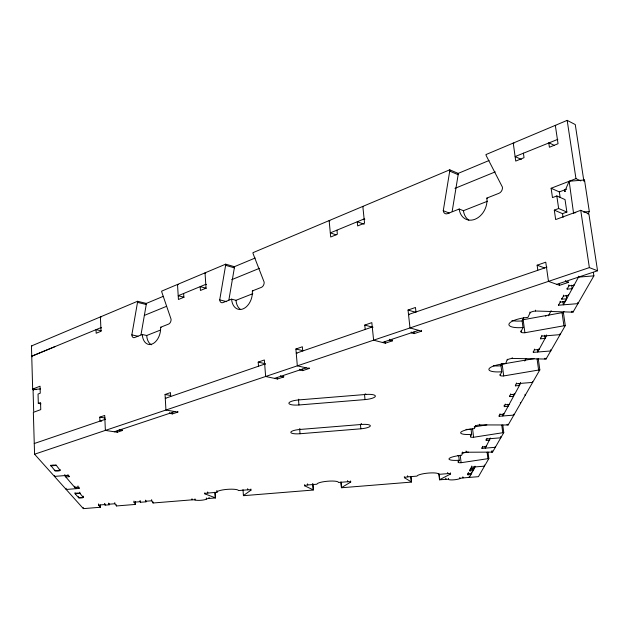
<?xml version="1.0" encoding="UTF-8"?>
<svg xmlns="http://www.w3.org/2000/svg" width="629" height="629" viewBox="0 0 629 629"><rect width="100%" height="100%" fill="white"/><g stroke="black" fill="none" stroke-linecap="round" stroke-linejoin="round"><path stroke-width="0.94" d="M468.809 220.126A17.101 13.217 -65.8 0 1 463.439 210.699L459.194 209.032L447.62 213.616A4.82 3.672 -67.1 0 1 443.264 210.731L449.727 171.127A4.812 3.609 -65.7 0 0 449.735 169.814L458.164 173.392A4.773 3.601 -65.5 0 1 458.156 174.697L452.149 211.556M252.819 293.688L236.001 300.308L231.59 299.152L222.87 302.604A4.136 2.799 -75.5 0 1 219.718 299.852L225.622 265.328A4.12 2.768 -74.4 0 0 225.662 264.172L234.405 266.688A4.096 2.768 -74.3 0 1 234.365 267.836L228.877 299.994M160.411 330.099L146.706 335.493L142.288 334.51L134.582 337.561A3.892 2.477 -77.5 0 1 131.838 334.88L137.507 302.368A3.868 2.453 -76.5 0 0 137.554 301.275L146.305 303.422A3.845 2.453 -76.5 0 1 146.258 304.507L140.99 334.801M565.573 191.507L564.63 191.578L569.166 181.254L584.498 179.98L589.318 211.556L588.068 214.057M583.885 181.294L584.498 179.98M538.29 358.742L539.824 369.907A4.222 1.061 -7.4 0 0 538.605 370.049L503.695 375.938A4.191 1.061 -7.1 0 1 500.126 375.159L501.761 371.763L500.991 365.779L501.95 363.743M522.337 319.776A4.655 1.344 -7.8 0 0 523.155 319.729L562.051 312.676A4.694 1.344 -8.2 0 1 563.395 312.503L565.282 325.618A4.71 1.305 -8.1 0 0 563.93 325.783L524.908 332.733A4.67 1.305 -7.7 0 1 521.001 331.727L523.021 327.528L522.133 320.939L523.753 317.519M573.585 213.459L569.166 181.254M488.041 452.117L488.835 458.588A3.247 0.645 -6.3 0 0 487.9 458.69L461.112 462.7A3.231 0.645 -6.1 0 1 458.242 462.284L459.225 460.239L458.667 455.514A11.471 2.351 -6.1 0 1 457.849 455.577M462.457 452.015L462.598 453.226L461.568 455.365A11.487 2.319 -6.1 0 0 449.035 458.722A11.487 2.319 -6.1 0 0 459.225 460.239M502.799 425L503.766 432.618A3.53 0.755 -6.6 0 0 502.752 432.728L473.598 437.257A3.515 0.755 -6.3 0 1 470.523 436.738L471.679 434.34L471.058 429.245A12.478 2.768 -6.4 0 1 465.995 429.395M475.571 425.408L474.439 428.593A12.486 2.728 -6.4 0 0 460.719 432.469A12.486 2.728 -6.4 0 0 471.679 434.34M507.312 359.23L505.685 363.601A14.939 3.86 -7.1 0 0 489.016 368.877A14.939 3.86 -7.1 0 0 501.761 371.763M529.925 312.07L530.043 312.92L527.888 317.401A16.7 4.773 -7.8 0 0 509.081 323.809A16.7 4.773 -7.8 0 0 523.021 327.528M545.429 316.143L546.467 315.719M524.728 361.038L526.072 358.459M548.472 315.789L551.177 310.632M470.799 473.425L470.932 474.541L467.882 474.793L468.408 472.418M472.851 468.857L473.071 470.673L469.949 470.924L470.492 468.503M474.172 466.498L474.376 468.212L471.263 468.471L471.813 466.018M495.212 446.511L495.314 447.321L481.987 448.406L482.702 446.315M489.409 438.327L489.645 440.198L486.225 440.473L486.98 438.295M513.728 414.204L513.846 415.093L499.159 416.288L500.039 413.819M507.823 404.282L508.09 406.334L504.316 406.641L505.244 404.062M513.28 394.194L513.555 396.301L509.679 396.616L510.662 393.903M519.153 383.352L519.436 385.506L515.442 385.836L516.488 382.982M550.603 350.188L550.705 350.966L533.329 352.382L534.571 349.087M544.628 335.241L545.076 338.441L540.586 338.811L541.915 335.312M593.438 272.9L593.886 275.856L577.917 303.634L558.544 305.222L560.219 302.093L560.093 301.228M566.179 295.316L566.682 298.783L561.776 299.192L563.49 295.976L563.364 295.103M571.643 285.189L572.162 288.727L567.146 289.136L568.938 285.786L568.813 284.89M560.219 302.093L565.094 301.692L566.682 298.783M578.35 276.217L578.483 277.122L563.387 304.829L562.892 301.393M563.049 313.132L563.969 311.465M488.835 458.588L478.441 476.672L462.999 477.922A3.051 0.574 -6 0 0 459.941 478.559A6.109 1.148 -5.9 0 1 453.847 479.817A6.109 1.148 -5.9 0 1 448.556 479.479A3.043 0.574 -5.8 0 0 445.898 479.306L439.522 479.825L438.83 473.708M462.598 453.226A3.334 0.684 -6.2 0 1 466.246 452.235L491.666 452.117A3.342 0.676 -6.4 0 0 492.586 452.07L503.766 432.618M475.65 426.061A3.632 0.802 -6.4 0 1 479.652 424.921L507.186 424.976A3.64 0.802 -6.7 0 0 508.185 424.929L539.824 369.907M507.414 360A4.356 1.148 -7.3 0 1 512.289 358.436L544.903 359.041A4.364 1.132 -7.6 0 0 546.09 358.994L565.282 325.618M530.043 312.92A4.883 1.423 -8 0 1 535.57 311.017L571.745 312.126A4.906 1.407 -8.4 0 0 573.066 312.078L577.917 303.634L577.744 302.494M243.517 495.51L250.963 490.156L250.877 489.024M341.476 487.648A3.035 0.582 -5.1 0 1 341.563 487.577L350.707 482.089L350.605 480.957M439.569 479.754A3.051 0.574 -5.8 0 1 439.726 479.636L450.584 474.007L450.458 472.874M36.175 389.666L32.677 389.06L31.45 345.958L137.554 301.275M225.662 264.172L161.645 291.133A3.955 2.555 -75.9 0 0 161.818 292.147L171.08 319.233A3.986 2.602 -76.8 0 1 168.619 324.084L160.615 327.253A13.783 8.892 -77.3 0 1 152.171 344.016A13.783 8.892 -77.3 0 1 142.288 334.51M449.735 169.814L252.921 252.693A4.214 2.886 -73.4 0 0 253.133 253.762L264.149 282.13A4.246 2.941 -74.4 0 1 261.42 287.343L252.347 290.936A14.687 10.064 -75.1 0 1 243.006 308.91A14.687 10.064 -75.1 0 1 231.59 299.152M583.791 180.515L575.268 124.566L567.177 120.367L485.95 154.569A4.961 3.782 -63.3 0 0 486.28 155.764L502.429 187.143A4.985 3.876 -64.3 0 1 498.962 193.292L486.838 198.088A17.164 13.233 -65.9 0 1 475.013 219.254A17.164 13.233 -65.9 0 1 459.194 209.032M146.148 303.485L163.304 296.33M233.343 267.128L255.177 258.024M457.629 173.62L489.04 160.521M31.725 356.226L55.36 346.461M144.308 315.42L166.433 306.37M231.708 279.677L259.518 268.3M454.956 188.37L495.251 171.89M463.439 210.699L487.546 201.201M32.677 389.06L40.052 386.206L40.256 393.204L38.039 394.053L38.314 403.401L40.948 403.834M556.791 284.347L597.55 270.769L588.886 213.899L580.732 210.322L555.666 219.576L554.298 210.133L562.523 213.656L566.871 212.044L565.031 199.582L556.822 195.949L552.482 197.608L551.122 188.26L575.96 178.644L580.834 180.924M551.122 188.26L559.338 191.931L566.674 189.125M38.314 403.401L40.547 402.568L40.759 409.613L33.345 412.349L34.571 454.209L83.35 508.633L100.404 507.257L100.31 505.024M554.298 210.133L558.654 208.506L566.871 212.044M101.717 421.163L99.94 420.88L99.783 417.161L104.721 415.447L105.373 430.401L117.238 432.225L122.23 430.566L122.199 429.866M177.787 411.374L177.834 412.105L165.938 410.029L165.057 394.477L170.475 392.598L170.703 396.482M258.511 366.22L258.197 362.115L264.353 359.977L265.642 376.488L277.483 379.004L283.71 376.936L283.648 376.166M309.059 367.713L309.13 368.5L297.328 365.834L295.889 349.016L302.36 346.768L302.722 350.974M365.205 329.439L364.773 325.083L371.825 322.63L373.618 340.179L385.27 343.206L392.402 340.839L392.315 340.022M421.469 330.319L421.564 331.153L409.998 327.937L408.032 310.05L415.462 307.471L415.966 311.945M537.787 269.951L537.127 265.194L545.76 262.191L548.472 281.367L559.535 285.33L568.27 282.429L568.136 281.533M34.241 443.524L105.436 419.268M34.571 454.209L589.373 267.608L597.55 270.769M114.289 431.769L174.878 411.586M274.543 378.383L306.197 367.831M382.377 342.459L418.694 330.359M169.429 412.663L169.476 413.387L172.432 413.898L177.834 412.105M299.695 369.199L299.766 369.978L302.698 370.63L309.13 368.5M411.209 331.986L411.303 332.82L414.173 333.606L421.564 331.153M501.069 364.167A4.175 1.093 -7.2 0 0 502.17 364.12L534.06 358.648M474.187 426.879L486.87 424.882M461.67 453.092L468.322 452.078M573.884 212.83L575.81 212.673M583.531 212.036L589.318 211.556M578.483 277.122L593.886 275.856M568.938 285.786L573.986 285.369L573.86 284.481M563.49 295.976L568.435 295.567L568.301 294.694M542.025 336.122L560.093 334.644L559.975 333.842M33.683 411.342L33.054 389.54L40.46 388.934M534.674 349.866L539.045 349.512L538.943 348.725M298.744 399.918L365.763 394.462A10.04 2.524 -5.5 0 1 375.387 396.215A10.04 2.524 -5.5 0 1 365.032 399.596L298.94 404.982A10.009 2.532 -4.8 0 1 288.86 403.26A10.009 2.532 -4.8 0 1 298.744 399.918L298.681 399.195M516.582 383.706L532.637 382.401L532.543 381.677M510.748 394.611L514.648 394.289L514.561 393.589M505.331 404.746L509.12 404.439M299.884 429.465L361.478 424.465A9.231 2.139 -5.4 0 1 370.347 425.888A9.231 2.139 -5.4 0 1 360.857 428.805L300.049 433.743A9.207 2.139 -4.8 0 1 290.795 432.351A9.207 2.139 -4.8 0 1 299.884 429.465L299.797 428.459M500.118 414.487L503.813 414.189L503.727 413.52M487.058 438.924L500.786 437.808L500.629 436.557M65.73 475.084L65.801 476.947L69.166 476.68L68.011 475.312L54.464 476.405L54.44 475.571M482.781 446.928L486.123 446.653L486.052 446.04M66.131 488.277L66.179 489.472L79.112 488.426L78.043 487.168L74.796 487.428L74.757 486.233M471.954 467.174L484.487 466.152L484.346 465.004M470.626 469.651L473.739 469.399L473.598 468.251M204.873 492.751L204.944 493.883A3.082 0.598 -4 0 1 207.782 493.05L217.005 492.303A10.803 2.099 -4.1 0 1 227.124 489.362A10.803 2.099 -4.1 0 1 238.525 490.565L247.755 489.818A3.082 0.598 -4.3 0 1 250.963 490.156M304.538 484.684L304.633 485.816A3.082 0.598 -4.8 0 1 307.691 484.967L316.93 484.22A10.811 2.107 -4.9 0 1 327.811 481.209A10.811 2.107 -4.9 0 1 338.473 482.474L347.711 481.728A3.082 0.598 -5.1 0 1 350.707 482.089M404.329 476.601L404.447 477.733A3.098 0.598 -5.6 0 1 407.734 476.868L416.972 476.122A10.874 2.099 -5.7 0 1 428.64 473.047A10.874 2.099 -5.7 0 1 438.555 474.376L447.801 473.629A3.106 0.598 -5.9 0 1 450.584 474.007M468.542 473.551L471.64 473.299L471.538 472.45M98.549 503.939L98.596 505.063L104.666 504.576L105.106 505.126L109.187 504.796L109.139 503.672M108.707 503.121L108.754 504.246L114.824 503.75L116.491 505.952L135.51 504.419L135.377 501.627M133.946 501.077L134.001 502.201L140.078 501.706L140.44 502.264L145.999 501.816L145.936 500.692M145.582 500.134L145.645 501.258L151.715 500.77L153.075 502.996L192.057 499.843A3.027 0.574 -3.8 0 1 195.061 499.984A6.054 1.156 -3.9 0 0 201.044 500.267A6.054 1.156 -3.9 0 0 206.406 499.064A3.019 0.574 -4 0 1 209.095 498.459L215.456 497.948L215.087 492.373M122.23 430.566L119.282 430.11L119.251 429.403M99.783 417.161L105.114 418.026M165.836 398.456L165.278 398.354L264.675 364.097L265.414 364.262M165.057 394.477L170.404 395.468M283.71 376.936L280.77 376.307L280.707 375.529M101.285 330.815L96.033 329.659L96.19 333.244L101.025 331.263L100.396 316.922L101.127 317.087M258.197 362.115L265.296 363.688M101.599 327.827L100.868 327.67L31.749 356.218L32.134 356.785M131.838 334.88L138.003 336.24M160.615 327.253L161.173 327.379M296.99 353.38L296.251 353.207L372.266 327.009L373.005 327.206M295.889 349.016L302.974 350.699M137.507 302.368L146.258 304.507M184.061 297.226L178.196 295.724L205.793 284.332L206.524 284.528M219.718 299.852L226.747 301.684M392.402 340.839L389.516 340.077L389.422 339.259M178.243 284.646L177.512 284.45L178.432 299.498L183.872 297.265L183.637 293.484M206.328 288.279L200.187 286.643L200.439 290.464L206.045 288.161L205.023 272.868L205.754 273.065M364.773 325.083L372.643 327.214M252.347 290.936L252.897 291.085M225.622 265.328L234.365 267.836M409.251 314.72L408.52 314.508L546.963 267.168M408.032 310.05L415.832 312.338M336.098 234.837L330.304 232.895L364.12 218.931L364.844 219.191M329.863 220.85L329.14 220.598L330.697 237.015L337.356 234.279L336.955 230.151M364.144 224.199L357.241 221.77L357.665 225.945L364.553 223.122L362.831 206.414L363.554 206.674M568.27 282.429L565.534 281.438L565.4 280.534M537.127 265.194L544.628 267.97M204.944 493.883L215.267 497.798A3.027 0.574 -4 0 1 215.377 497.861M443.264 210.731L449.208 213.027M486.838 198.088L487.632 198.418M449.727 171.127L458.156 174.697M521.331 159.436L515.112 156.566L557.813 139.339M304.633 485.816L313.273 489.865L312.747 483.74M513.948 143.396L513.248 143.074L515.733 161.079L524.036 157.675L523.407 153.138M554.464 145.472L548.747 142.673L549.416 147.257L558.041 143.719L555.321 125.352L555.777 125.588M404.447 477.733L411.405 481.932L410.808 476.365M98.596 505.063L100.404 507.257M108.754 504.246L109.187 504.796M33.054 389.54L33.675 390.373M134.001 502.201L135.51 504.419M31.45 345.958L31.835 346.532M145.645 501.258L145.999 501.816M567.177 120.367L575.96 178.644M580.732 210.322L589.373 267.608M564.378 189.848L564.63 191.578M559.338 191.931L560.156 197.506M562.523 213.656L563.073 217.406M556.822 195.949L558.654 208.506M572.94 311.229L573.066 312.078M571.619 311.276L571.745 312.126M567.02 288.247L567.146 289.136M564.968 300.835L565.094 301.692M561.65 298.319L561.776 299.192M559.283 283.545L559.535 285.33M562.051 312.676L563.93 325.783M558.426 304.365L558.544 305.222M550.564 349.928L550.705 350.966M546.428 334.95L546.538 335.752L537.677 352.028L537.386 349.952M545.988 358.231L546.09 358.994M544.8 358.278L544.903 359.041M540.476 338.009L540.586 338.811M535.452 310.16L535.57 311.017M537.08 358.892L538.605 370.049M533.227 351.603L533.329 352.382M523.155 319.729L524.908 332.733M520.891 330.909L521.001 331.727M525.05 394.304L525.191 395.35M520.466 382.416L520.592 383.383L502.83 415.989L502.602 414.212M520.364 402.481L520.505 403.511M512.187 357.665L512.289 358.436M515.348 385.113L515.442 385.836M509.584 395.916L509.679 396.616M502.17 364.12L503.695 375.938M508.106 424.276L508.185 424.929M507.108 424.323L507.186 424.976M504.144 405.273L504.316 406.641M500.031 374.412L500.126 375.159M501.785 425.118L502.752 432.728M499.072 415.62L499.159 416.288M492.436 450.867L492.586 452.07M490.408 438.02L485.321 448.131L485.116 446.511M491.516 450.914L491.666 452.117M486.075 439.231L486.225 440.473M487.105 452.22L487.9 458.69M479.573 424.268L479.652 424.921M481.916 447.793L481.987 448.406M472.528 428.428L473.598 437.257M474.997 466.152L475.084 466.915L469.376 477.403L469.242 476.295M470.366 435.472L470.523 436.738M471.121 467.323L471.263 468.471M469.808 469.784L469.949 470.924M466.105 451.024L466.246 452.235M467.748 473.668L467.882 474.793M460.216 455.089L461.112 462.7M462.865 476.806L462.999 477.922M458.109 461.104L458.242 462.284M459.807 477.442L459.941 478.559M448.43 478.362L448.556 479.479M447.667 472.489L447.801 473.629M445.772 478.189L445.898 479.306M439.097 474.077L439.726 479.636M413.992 331.947L414.173 333.606M410.879 476.53L411.476 482.089L341.413 487.758L340.902 482.191M407.608 475.736L407.734 476.868M385.097 341.571L385.27 343.206M365.693 393.73L365.763 394.462M364.498 394.21L365.032 399.596M361.376 423.451L361.478 424.465M360.401 424.15L360.857 428.805M347.609 480.587L347.711 481.728M341.044 482.011L341.563 487.577M312.872 483.898L313.399 490.022L243.431 495.683L242.991 489.559M302.557 369.066L302.698 370.63M307.597 483.827L307.691 484.967M298.476 399.588L298.94 404.982M299.687 429.418L300.049 433.743M277.358 377.463L277.483 379.004M247.669 488.678L247.755 489.818M216.887 490.486L217.005 492.303M214.898 492.224L215.267 497.798M209.025 497.35L209.095 498.459M207.712 491.917L207.782 493.05M206.336 497.948L206.406 499.064M194.99 498.868L195.061 499.984M191.987 498.726L192.057 499.843M172.346 412.451L172.432 413.898M153.02 501.879L153.075 502.996M151.66 499.646L151.715 500.77M140.385 501.148L140.44 502.264M140.023 500.582L140.078 501.706M117.175 430.826L117.238 432.225M116.444 504.835L116.491 505.952M114.769 502.626L114.824 503.75M105.059 504.002L105.106 505.126M104.611 503.452L104.666 504.576M83.256 496.171L83.303 497.335A2.382 0.464 -2.9 0 1 81.33 497.964A2.382 0.464 -2.9 0 1 78.601 497.712L75.126 493.749L75.079 492.57M83.311 507.517L83.35 508.633M79.844 492.185L79.891 493.364L83.303 497.335L78.601 497.712L78.562 496.556M79.065 487.231L79.112 488.426M78.004 485.965L78.043 487.168M75.818 487.09L75.873 488.686L64.63 475.587L64.598 474.753M69.151 476.051L69.166 476.68M67.987 474.683L68.011 475.312M60.03 469.423L60.062 470.272A2.634 0.558 -2.6 0 1 57.939 471.011A2.634 0.558 -2.6 0 1 54.888 470.689L50.642 465.224M55.902 464.8L60.062 470.272L54.888 470.689L54.865 470.052M240.593 309.507A14.64 10.064 -75.1 0 1 236.001 300.308M151.408 344.794A13.744 8.9 -77.3 0 1 146.706 335.493M500.991 365.779A14.923 3.916 -7.2 0 1 493.333 365.771M522.133 320.939A16.676 4.835 -7.8 0 1 511.92 320.538M55.918 465.444L50.666 465.869A2.673 0.582 -2.5 0 1 52.812 465.106A2.673 0.582 -2.5 0 1 55.918 465.444M79.891 493.364L75.126 493.749A2.422 0.48 -2.9 0 1 77.115 493.105A2.422 0.48 -2.9 0 1 79.891 493.364"/></g></svg>
